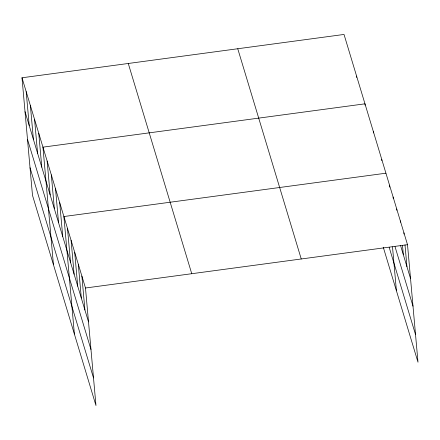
<?xml version="1.0" encoding="UTF-8"?>
<svg xmlns="http://www.w3.org/2000/svg" width="440" height="440" viewBox="0 0 440 440"><rect width="100%" height="100%" fill="white"/><g stroke="black" fill="none" stroke-linecap="round" stroke-linejoin="round"><path stroke-width="0.66" d="M22 77.776L85.487 288.007L95.975 405.554L32.489 195.316L22 77.776L344.025 34.447L407.512 244.684L418 362.225L383.273 247.225M385.924 173.201L63.899 216.53L74.393 334.07M85.487 288.007L407.512 244.684M400.499 245.339L410.536 278.575M395.01 246.609L413 306.18M389.191 247.374L415.536 334.62M237.754 48.747L301.241 258.978M128.266 63.476L191.752 273.713M25.025 111.667L88.512 321.899M27.489 139.271L90.976 349.503M30.025 167.712L93.511 377.949M403.915 232.771L404.036 234.124M405.004 244.97L406.934 266.656M400.312 220.858L400.433 222.211M402.49 245.256L403.337 254.744M396.715 208.945L396.836 210.298M393.118 197.032L393.239 198.385M389.521 185.119L389.702 187.149M392.502 246.89L396.413 290.747M381.733 159.33L381.854 160.683M373.357 131.577L373.478 132.935M365.096 105.182L364.975 103.824L42.95 147.153L53.438 264.693M356.593 76.076L356.714 77.429M81.889 276.095L84.915 309.986M78.293 264.182L81.318 298.073M74.696 252.269L77.715 286.159M71.093 240.356L74.118 274.247M67.496 228.443L70.521 262.334M59.708 202.653L62.733 236.544M55.523 188.777L58.548 222.668M51.332 174.906L54.357 208.791M47.141 161.029L50.166 194.915M38.759 133.276L41.784 167.167M34.568 119.4L37.593 153.291M30.382 105.523L33.407 139.414M26.191 91.652L29.216 125.538"/></g></svg>
